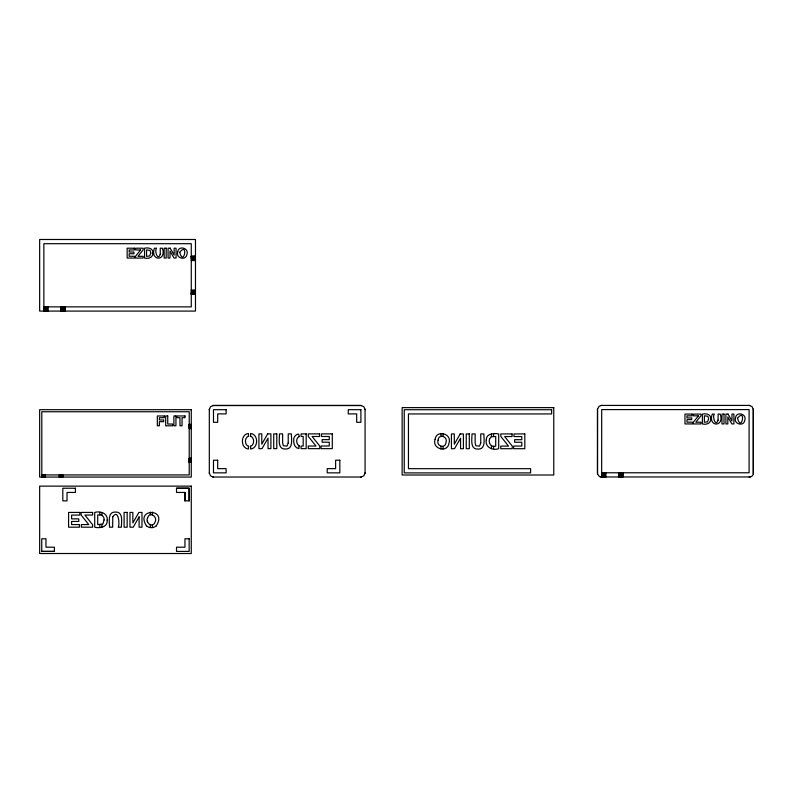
<?xml version="1.0" encoding="UTF-8"?>
<svg xmlns="http://www.w3.org/2000/svg" width="793" height="793" viewBox="0 0 793 793"><rect width="100%" height="100%" fill="white"/><g stroke="black" fill="none" stroke-linecap="round" stroke-linejoin="round"><path stroke-width="1.19" d="M184.947 500.869L184.947 492.443L176.522 492.443L176.522 488.23L189.16 488.23L189.16 500.869L184.947 500.869L184.947 492.443M601.659 472.767L749.098 472.767L749.098 409.594L601.699 409.594L601.659 476.98L599.458 476.603L597.496 473.917L597.516 409.039L599.131 406.254L601.699 405.382M209.273 409.684L210.502 406.7L213.486 405.471L360.894 405.471L363.868 406.7L365.097 409.684M360.894 477.069L363.868 475.83L365.097 472.856M597.516 409.039L597.496 473.917M749.098 476.98C751.447 477.386 753.717 475.116 753.31 472.767L753.31 409.594L752.081 406.611L749.098 405.382M147.637 517.621C144.732 522.884 153.029 528.534 155.091 522.032C157.985 516.758 149.728 511.138 147.637 517.621M156.211 525.918C168.066 508.035 134.671 508.055 146.536 525.918M189.19 462.319L191.272 462.359M156.211 525.918C153.634 528.257 149.124 528.257 146.536 525.918M248.645 436.13C244.363 437.339 244.363 445.16 248.645 446.36M250.38 446.36C254.692 445.17 254.692 437.33 250.38 436.13M299.367 436.527C295.561 437.577 296.007 444.516 299.328 445.953M191.272 256.298L195.474 256.298M191.272 256.327L195.474 256.327M191.272 256.486L195.474 256.486M191.272 256.704L195.474 256.704M191.272 257.011L195.474 257.011M191.272 257.388L195.474 257.388M191.272 257.824L195.474 257.824M191.272 258.31L195.474 258.31M191.272 258.835L195.474 258.835M191.272 259.965L195.474 259.965M191.272 260.54L195.474 260.54M191.272 290.02L195.474 290.02M191.272 290.595L195.474 290.595M191.272 291.725L195.474 291.725M191.272 292.26L195.474 292.26M191.272 292.746L195.474 292.746M191.272 293.182L195.474 293.182M191.272 293.559L195.474 293.559M191.272 293.856L195.474 293.856M191.272 294.084L195.474 294.084M191.272 294.233L195.474 294.272M43.823 306.871L191.272 306.871L191.272 243.699L43.863 243.699L43.863 311.084M601.144 405.421L749.653 405.421M212.93 405.501L361.439 405.501M189.16 424.424L191.272 424.433M189.16 424.572L191.272 424.572M189.16 424.8L191.272 424.8M189.16 425.098L191.272 425.098M189.16 425.474L191.272 425.474M189.16 425.91L191.272 425.91M189.16 426.396L191.272 426.396M189.16 426.931L191.272 426.931M189.16 427.486L191.272 427.486M189.16 427.645L191.272 427.645M189.16 428.061L191.272 428.061M189.16 428.636L191.272 428.636M189.16 458.116L191.272 458.116M189.16 458.691L191.272 458.691M189.16 459.097L191.272 459.097M189.16 459.256L191.272 459.256M189.16 459.821L191.272 459.821M189.16 460.346L191.272 460.346M189.16 460.832L191.272 460.832M189.16 461.268L191.272 461.268M189.16 461.645L191.321 461.605M189.16 461.952L191.272 461.952M189.16 462.17L191.272 462.309M41.801 474.928L189.21 474.928L189.21 411.745L41.801 411.745L41.821 477.069M600.549 476.96L750.247 476.96M209.273 472.856L210.502 475.83L212.93 477.029L361.439 477.029M176.522 488.23L189.16 488.23L189.16 500.869M41.751 551.413L54.39 551.403L54.39 547.2L45.964 547.2L45.964 538.774L41.751 538.774L41.751 551.413L54.39 551.403M212.93 477.029L213.486 477.069M147.429 521.011L147.637 522.042M753.281 409.039L753.3 473.917M622.604 472.767L622.604 476.98M622.376 472.767L622.376 476.98M622.079 472.767L622.079 476.98M621.702 472.767L621.702 476.98M621.266 472.767L621.266 476.98M620.78 472.767L620.78 476.98M620.245 472.767L620.245 476.98M619.69 472.767L619.69 476.98M619.531 472.767L619.531 476.98M619.115 472.767L619.115 476.98M618.54 472.767L618.54 476.98M605.911 472.767L605.911 476.98M605.337 472.767L605.337 476.98M604.92 472.767L604.92 476.98M604.762 472.767L604.762 476.98M604.207 472.767L604.207 476.98M603.671 472.767L603.671 476.98M603.186 472.767L603.186 476.98M602.749 472.767L602.749 476.98M602.373 472.767L602.373 476.98M602.075 472.767L602.075 476.98M601.847 472.767L601.847 476.98M493.583 433.94L493.583 436.507M493.583 446.142L493.583 448.699M491.482 433.999L491.482 436.695M491.482 445.825L491.482 448.61M443.099 433.563L443.099 436.249M443.099 446.35L443.099 449.036M440.997 433.563L440.997 436.239M440.997 446.36L440.997 449.036M365.067 409.129L365.067 473.401M298.951 436.646C300.131 430.718 292.786 436.576 293.757 439.719C293.271 443.297 294.778 448.194 298.951 448.551L298.951 445.775M250.578 436.2L250.578 433.513C258.637 434.068 258.617 448.412 250.578 448.987L250.578 446.3M248.467 436.19L248.467 433.513C240.378 434.029 240.398 448.451 248.467 448.987L248.467 446.31M209.312 409.129L209.312 473.401M152.415 512.09L152.415 514.776M152.415 524.887L152.415 527.573M150.313 512.1L150.313 514.786M150.313 524.877L150.313 527.563M101.93 512.526L101.93 515.311M101.93 524.431L101.93 527.127M99.829 512.427L99.829 514.994M99.829 524.629L99.829 527.196M64.917 306.871L64.907 311.084M64.768 306.871L64.768 311.084M64.54 306.871L64.54 311.084M64.243 306.871L64.243 311.084M63.866 306.871L63.866 311.084M63.43 306.871L63.43 311.084M62.944 306.871L62.944 311.084M62.845 474.928L62.865 477.069M62.409 306.871L62.409 311.084M62.488 474.928L62.488 477.069M61.854 306.871L61.854 311.084M61.814 474.928L61.814 477.069M61.695 306.871L61.695 311.084M61.279 306.871L61.279 311.084M61.378 474.928L61.378 477.069M60.704 306.871L60.704 311.084M60.357 474.928L60.357 477.069M59.227 474.928L59.227 477.069M48.076 306.871L48.076 311.084M47.501 306.871L47.501 311.084M47.084 306.871L47.084 311.084M46.926 306.871L46.926 311.084M46.371 306.871L46.371 311.084M45.845 306.871L45.845 311.084M45.439 474.928L45.439 477.069M45.35 306.871L45.35 311.084M44.914 306.871L44.914 311.084M44.537 306.871L44.537 311.084M44.239 306.871L44.239 311.084M44.309 474.928L44.309 477.069M44.011 306.871L44.011 311.084M43.784 474.928L43.784 477.069M42.862 474.928L42.862 477.069M42.188 474.928L42.188 477.069M152.88 252.878C153.396 257.467 148.331 259.192 144.554 258.042L144.554 248.199C148.013 247.297 153.376 248.259 152.88 252.878M710.716 418.783C711.232 423.363 706.166 425.088 702.39 423.938L702.39 414.095C705.849 413.193 711.212 414.154 710.716 418.783M179.704 252.323C183.768 267.271 188.585 241.171 179.704 252.323M438.113 440.125C435.813 446.132 445.567 449.274 445.983 442.474C448.273 436.487 438.499 433.315 438.113 440.125M737.53 418.218C741.604 433.166 746.421 407.067 737.53 418.218M107.204 520.168C107.937 527.107 99.898 528.554 94.714 527.196L94.714 512.427C100.384 510.712 107.977 513.299 107.204 520.168M486.278 439.768C484.751 446.945 492.374 450.92 498.698 448.699L498.698 433.94C494.079 433.166 486.357 433.325 486.278 439.768M112.755 516.798L112.656 527.196L109.523 527.196C109.553 522.319 107.303 511.634 115.461 512.05C123.619 511.634 121.359 522.329 121.388 527.196L118.256 527.196C119.852 524.381 118.544 508.442 112.755 516.798M160.255 254.256C157.995 261.621 154.209 250.925 156.518 248.199L154.427 248.199C149.778 261.422 166.996 261.422 162.347 248.199L160.255 248.199L160.255 254.256M288.226 442.96L286.977 446.112L283.349 445.725L282.625 442.96L282.625 433.89L279.493 433.89C279.532 438.747 277.272 449.443 285.421 449.026C293.579 449.453 291.338 438.757 291.358 433.89L288.226 433.89L288.226 442.96M480.746 443.009L479.497 446.172L475.869 445.775L475.146 443.009L475.146 433.94L472.013 433.94C472.053 438.807 469.793 449.502 477.941 449.086C486.109 449.502 483.859 438.807 483.879 433.94L480.746 433.94L480.746 443.009M718.091 420.151C715.831 427.526 712.045 416.821 714.354 414.095L712.263 414.095C707.614 427.318 724.832 427.318 720.173 414.095L718.091 414.095L718.091 420.151M177.701 251.837C175.422 258.26 186.147 261.105 186.95 254.355C189.24 247.941 178.524 245.136 177.701 251.837M435.099 439.401C431.67 449.036 447.748 453.279 448.967 443.168C452.397 433.553 436.319 429.34 435.099 439.401M735.537 417.742C733.257 424.156 743.973 427.001 744.786 420.25C747.075 413.837 736.36 411.032 735.537 417.742M150.789 253.026L149.689 255.97L146.556 256.337L146.556 249.914L150.026 250.36L150.789 253.026M708.625 418.922L707.515 421.876L704.382 422.233L704.382 415.81L707.862 416.266L708.625 418.922M104.071 519.96L102.921 523.955L97.708 524.629L97.708 514.994C101.127 513.933 104.587 516.273 104.071 519.96M489.519 439.183C488.22 443.198 491.145 447.708 495.704 446.142L495.704 436.507L491.105 436.804L489.519 439.183M139.102 516.887L133.224 527.196L129.983 527.196L129.983 512.427L132.857 512.427L132.857 522.914L138.884 512.427L141.977 512.427L141.977 527.196L139.102 527.196L139.102 516.887M267.667 433.89L261.789 444.189L261.789 433.89L258.914 433.89L258.914 448.65L261.997 448.65L268.024 438.162L268.024 448.65L270.899 448.65L270.899 433.89L267.667 433.89M460.188 433.94L454.31 444.249L454.31 433.94L451.435 433.94L451.435 448.699L454.518 448.699L460.545 438.212L460.545 448.699L463.419 448.699L463.419 433.94L460.188 433.94M140.589 249.944L135.514 256.308L135.514 258.042L143.166 258.042L143.166 256.308L138.002 256.308L143.156 249.854L143.156 248.199L135.633 248.199L135.633 249.944L140.589 249.944M698.425 415.839L693.34 422.203L693.34 423.938L701.002 423.938L701.002 422.203L695.838 422.203L700.992 415.75L700.992 414.095L693.469 414.095L693.469 415.839L698.425 415.839M195.474 239.486L39.65 239.486L39.65 311.084L195.474 311.084L195.474 239.486M134.364 248.199L127.148 248.199L127.148 258.042L134.602 258.042L134.602 256.278L129.15 256.278L129.15 253.74L133.938 253.74L133.938 252.035L129.15 252.035L129.15 249.944L134.364 249.944L134.364 248.199M166.193 248.199L164.141 248.199L164.141 258.042L166.193 258.042L166.193 248.199M170.227 248.199L168.066 248.199L168.066 258.042L169.989 258.042L169.989 251.054L174.004 258.042L176.066 258.042L176.066 248.199L174.143 248.199L174.143 255.068L170.227 248.199M553.762 407.622L402.14 407.622L402.14 475.007L553.762 475.007L553.762 407.622M191.272 409.684L39.65 409.684L39.65 477.069L191.272 477.069L191.272 409.684M226.114 409.684L213.486 409.684L213.486 422.312L217.698 422.312L217.698 413.896L226.114 413.896L226.114 409.684M360.894 409.684L348.256 409.684L348.256 413.896L356.681 413.896L356.681 422.312L360.894 422.312L360.894 409.684M551.65 409.723L404.242 409.723L404.242 472.896L530.596 472.896L530.596 468.683L408.454 468.683L408.454 413.936L551.65 413.936L551.65 409.723M692.2 414.095L684.974 414.095L684.974 423.938L692.438 423.938L692.438 422.173L686.986 422.173L686.986 419.636L691.764 419.636L691.764 417.931L686.986 417.931L686.986 415.839L692.2 415.839L692.2 414.095M724.019 414.095L721.977 414.095L721.977 423.938L724.019 423.938L724.019 414.095M728.063 414.095L725.902 414.095L725.902 423.938L727.825 423.938L727.825 416.949L731.84 423.938L733.902 423.938L733.902 414.095L731.979 414.095L731.979 420.974L728.063 414.095M164.32 415.978L157.341 415.978L157.341 425.801L159.393 425.801L159.393 421.678L163.705 421.678L163.705 419.963L159.393 419.963L159.393 417.703L164.32 417.703L164.32 415.978M167.749 415.958L165.697 415.958L165.697 425.801L172.626 425.801L172.626 424.037L167.749 424.037L167.749 415.958M175.937 415.958L173.885 415.958L173.885 425.801L175.937 425.801L175.937 415.958M184.997 415.958L177.027 415.958L177.027 417.703L179.981 417.703L179.981 425.801L182.053 425.801L182.053 417.703L184.997 417.703L184.997 415.958M276.787 433.89L273.724 433.89L273.724 448.65L276.787 448.65L276.787 433.89M306.177 433.89L301.062 433.89L301.062 436.447L303.184 436.447L303.184 446.082L301.062 446.082L301.062 448.65L306.177 448.65L306.177 433.89M319.549 433.89L308.279 433.89L308.279 436.358L316.001 446.043L308.259 446.043L308.259 448.65L319.748 448.65L319.748 446.043L312.125 436.497L319.549 436.497L319.549 433.89M332.297 433.89L321.462 433.89L321.462 436.497L329.273 436.497L329.273 439.639L322.107 439.639L322.107 442.197L329.273 442.197L329.273 445.993L321.106 445.993L321.106 448.65L332.297 448.65L332.297 433.89M469.307 433.94L466.244 433.94L466.244 448.699L469.307 448.699L469.307 433.94M512.07 433.94L500.799 433.94L500.799 436.418L508.521 446.102L500.779 446.102L500.779 448.699L512.268 448.699L512.268 446.102L504.645 436.556L512.07 436.556L512.07 433.94M524.817 433.94L513.983 433.94L513.983 436.556L521.804 436.556L521.804 439.689L514.627 439.689L514.627 442.256L521.804 442.256L521.804 446.043L513.626 446.043L513.626 448.699L524.817 448.699L524.817 433.94M217.698 460.218L213.486 460.218L213.486 472.856L226.114 472.856L226.114 468.643L217.698 468.643L217.698 460.218M339.83 460.218L335.617 460.218L335.617 468.643L327.202 468.643L327.202 472.856L339.83 472.856L339.83 460.218M191.272 486.129L39.65 486.129L39.65 553.514L191.272 553.514L191.272 486.129M75.444 488.23L62.816 488.23L62.816 500.869L67.028 500.869L67.028 492.443L75.444 492.443L75.444 488.23M79.786 512.427L68.594 512.427L68.594 527.196L79.419 527.196L79.419 524.579L71.608 524.579L71.608 521.447L78.785 521.447L78.775 518.88L71.608 518.88L71.608 515.083L79.786 515.083L79.786 512.427M92.632 512.427L81.144 512.427L81.144 515.034L88.766 524.579L81.332 524.579L81.332 527.196L92.612 527.196L92.612 524.718L84.891 515.034L92.632 515.034L92.632 512.427M127.158 512.427L124.095 512.427L124.095 527.196L127.158 527.196L127.158 512.427M189.16 538.774L184.947 538.774L184.947 547.2L176.522 547.2L176.522 551.403L189.16 551.413L189.16 538.774M622.792 476.98L622.792 472.767L622.743 476.98"/></g></svg>
